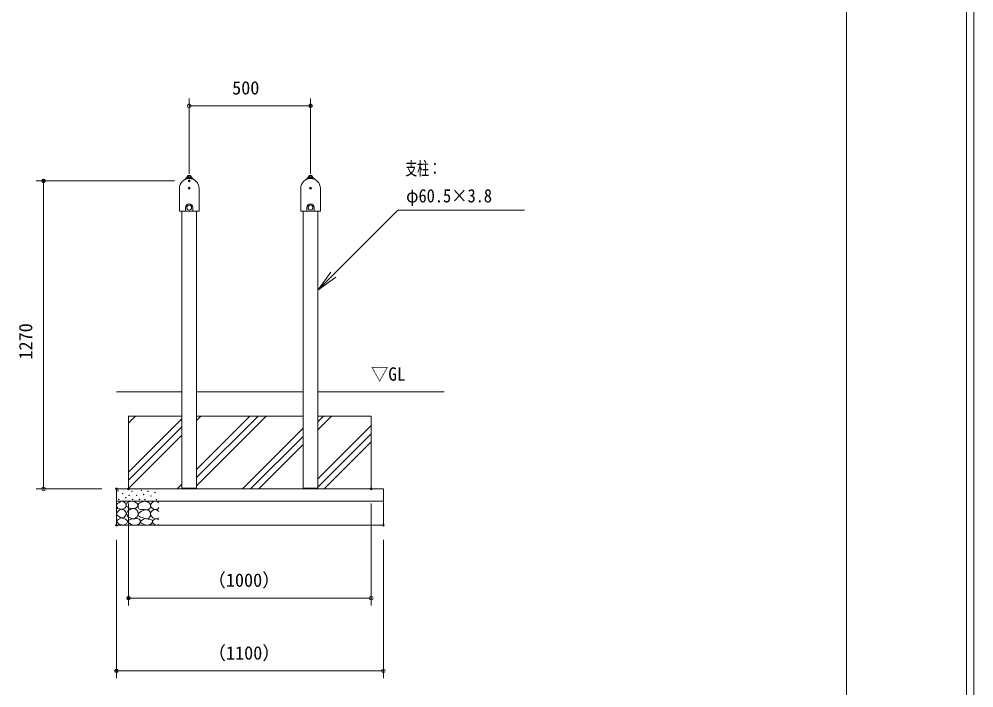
# Model space of a CAD drawing. Units: millimetres, scale not verified. Extents: x 0 to 420, y 0 to 297.
# Drawn here: x 289.1 to 420.2, y 50.9 to 142.8 of the extents above; entities that cross this region are included whole.
import ezdxf
from ezdxf.enums import TextEntityAlignment as Align

# ---------------------------------------------------------------- set-up
doc = ezdxf.new("R2010")
doc.units = ezdxf.units.MM
doc.header["$LTSCALE"] = 0.5
doc.header["$PDMODE"] = 32
doc.header["$PDSIZE"] = 0.25
for name, color, linetype, lineweight in [('DEFPOINTS_3', 7, 'Continuous', 0), ('LY_2', 7, 'Continuous', 0), ('LY_5', 7, 'Continuous', 0), ('LY_6', 7, 'Continuous', 0)]:
    doc.layers.add(name, color=color, linetype=linetype, lineweight=lineweight)
doc.styles.add('ＭＳ ゴシック', font='')
doc.styles.get('ＭＳ ゴシック').set_extended_font_data('MS Gothic')

# ---------------------------------------------------------------- blocks, each defined once
blk = doc.blocks.new('-010-_DOTBLANK')
at = {"color": 7, "linetype": 'Continuous', "lineweight": 0}
blk.add_line((-0.5, 0), (-1, 0), dxfattribs=at)
blk.add_circle((0, 0), 0.5, dxfattribs=at)
blk = doc.blocks.new('-001-MS_2')
at = {"color": 7, "linetype": 'Continuous', "lineweight": 0}
for p, q in [((3.92, 89.34), (0.27, 83.88)), ((0.27, 83.88), (1.28, 76.29)), ((9.77, 93.38), (3.92, 89.34)), ((15.99, 96.86), (9.77, 93.38)), ((22.45, 99.4), (15.99, 96.86)), ((29.91, 96.94), (22.45, 99.4)), ((36.07, 92.11), (29.91, 96.94)), ((39.03, 87.18), (36.07, 92.11)), ((38.56, 75.54), (39.88, 81.98)), ((39.88, 81.98), (39.03, 87.18)), ((43.36, 91), (39.71, 84.09)), ((39.71, 84.09), (40.58, 80.12)), ((40.58, 80.12), (44.3, 75.71)), ((51.33, 96.79), (43.36, 91)), ((56.97, 98.88), (51.33, 96.79)), ((61.87, 99.49), (56.97, 98.88)), ((73.64, 97.86), (61.87, 99.49)), ((84.31, 91.65), (73.64, 97.86)), ((89.01, 86.31), (84.31, 91.65)), ((86.23, 75.46), (89.98, 81.65)), ((89.98, 81.65), (89.01, 86.31)), ((90.14, 85.46), (89.71, 79.83)), ((89.71, 79.83), (90, 73.7)), ((92.03, 89.85), (90.14, 85.46)), ((96.8, 93), (92.03, 89.85)), ((102.95, 95.22), (96.8, 93)), ((108.43, 97.47), (102.95, 95.22)), ((113.69, 99.7), (108.43, 97.47)), ((121.01, 98.66), (113.69, 99.7)), ((128.19, 96.48), (121.01, 98.66)), ((132.84, 94.49), (128.19, 96.48)), ((136.25, 92), (132.84, 94.49)), ((139.31, 87.51), (136.25, 92)), ((140.9, 81.8), (139.31, 87.51)), ((140.56, 75.29), (140.9, 81.8)), ((142.65, 88.94), (140.78, 82.21)), ((140.78, 82.21), (144.45, 73.44)), ((147.12, 94.25), (142.65, 88.94)), ((152.27, 97.95), (147.12, 94.25)), ((157.89, 99.64), (152.27, 97.95)), ((166.57, 98.15), (157.89, 99.64)), ((175, 93.3), (166.57, 98.15)), ((2.69, 52.66), (0.27, 45.85)), ((0.27, 45.85), (3.9, 41.03)), ((1.28, 76.29), (6.29, 69.94)), ((9.14, 59.48), (2.69, 52.66)), ((3.9, 41.03), (10.41, 36.67)), ((6.29, 69.94), (13.15, 67.35)), ((14.58, 63.66), (9.14, 59.48)), ((13.15, 67.35), (20.86, 67.08)), ((19.91, 66.45), (14.58, 63.66)), ((31.08, 63.24), (19.91, 66.45)), ((20.86, 67.08), (28.48, 67.69)), ((28.48, 67.69), (34.81, 70.25)), ((39.24, 55.99), (31.08, 63.24)), ((34.81, 70.25), (38.56, 75.54)), ((37.66, 39.2), (40.76, 47.48)), ((40.76, 47.48), (39.24, 55.99)), ((47.31, 59.54), (41.33, 48.68)), ((41.33, 48.68), (43.97, 41.48)), ((43.97, 41.48), (49.17, 35.16)), ((44.3, 75.71), (53.79, 70.93)), ((61.06, 67.6), (47.31, 59.54)), ((53.79, 70.93), (63.76, 69.49)), ((72.24, 68.87), (61.06, 67.6)), ((63.76, 69.49), (71.12, 69.32)), ((71.12, 69.32), (78.63, 70.84)), ((81.06, 65.44), (72.24, 68.87)), ((78.63, 70.84), (86.23, 75.46)), ((87.97, 57.29), (81.06, 65.44)), ((85.4, 34.78), (90.25, 46.52)), ((90.25, 46.52), (87.97, 57.29)), ((90, 73.7), (92.39, 68.55)), ((91.06, 48.76), (90.07, 43.23)), ((90.07, 43.23), (92.15, 37.68)), ((95.41, 53.53), (91.06, 48.76)), ((92.39, 68.55), (99.76, 65.68)), ((101.61, 57.14), (95.41, 53.53)), ((99.76, 65.68), (108.86, 65.33)), ((107.19, 60.29), (101.61, 57.14)), ((112.69, 63.08), (107.19, 60.29)), ((108.86, 65.33), (116.14, 64.75)), ((123.7, 64.21), (112.69, 63.08)), ((116.14, 64.75), (123.36, 64.44)), ((123.36, 64.44), (131.47, 65.82)), ((133.77, 60.92), (123.7, 64.21)), ((131.47, 65.82), (137.86, 69.63)), ((139.09, 54.29), (133.77, 60.92)), ((137.86, 69.63), (140.56, 75.29)), ((138.87, 35.72), (140.8, 45.79)), ((140.8, 45.79), (139.09, 54.29)), ((142.41, 54.25), (140.78, 47.04)), ((140.78, 47.04), (143.44, 38.43)), ((146.8, 60.03), (142.41, 54.25)), ((144.45, 73.44), (152.5, 67)), ((152.77, 63.87), (146.8, 60.03)), ((152.5, 67), (160.8, 64.62)), ((159.47, 65.1), (152.77, 63.87)), ((167.54, 62.64), (159.47, 65.1)), ((160.8, 64.62), (168.03, 65.73)), ((174.68, 57.18), (167.54, 62.64)), ((168.03, 65.73), (172.08, 69.11)), ((172.08, 69.11), (175, 73.65)), ((7.78, 24.5), (0.96, 15.68)), ((0.96, 15.68), (9.45, 4.41)), ((19.09, 30.52), (7.78, 24.5)), ((9.45, 4.41), (27.89, 0.3)), ((10.41, 36.67), (17.05, 32.38)), ((17.05, 32.38), (23.72, 30.33)), ((36.88, 25.89), (19.09, 30.52)), ((23.72, 30.33), (31.36, 32.78)), ((27.89, 0.3), (42.24, 6.41)), ((31.36, 32.78), (37.66, 39.2)), ((47.66, 16.78), (36.88, 25.89)), ((42.24, 6.41), (47.66, 16.78)), ((51.59, 21.5), (47.28, 16.1)), ((47.28, 16.1), (49.96, 11.42)), ((49.17, 35.16), (61.76, 28.31)), ((49.96, 11.42), (55.93, 6.91)), ((60.52, 25.56), (51.59, 21.5)), ((55.93, 6.91), (62.4, 3.07)), ((68.66, 27), (60.52, 25.56)), ((61.76, 28.31), (75.12, 27.32)), ((62.4, 3.07), (69.71, 0.69)), ((76.2, 26.37), (68.66, 27)), ((69.71, 0.69), (81.56, 0.93)), ((75.12, 27.32), (85.4, 34.78)), ((85.1, 27.83), (76.2, 26.37)), ((81.56, 0.93), (91.88, 5.02)), ((93.5, 25.29), (85.1, 27.83)), ((91.88, 5.02), (96.58, 9.83)), ((92.15, 37.68), (98.86, 33.92)), ((97.57, 20.71), (93.5, 25.29)), ((96.58, 9.83), (98.63, 15.56)), ((98.63, 15.56), (97.57, 20.71)), ((100.07, 17.31), (98.23, 13.88)), ((98.23, 13.88), (102.2, 8.39)), ((98.86, 33.92), (107.01, 32.27)), ((103.1, 19.83), (100.07, 17.31)), ((102.2, 8.39), (112.02, 4.15)), ((110.04, 24.61), (103.1, 19.83)), ((107.01, 32.27), (113.43, 30.11)), ((118.5, 28.21), (110.04, 24.61)), ((112.02, 4.15), (121.76, 0.92)), ((113.43, 30.11), (119.72, 27.95)), ((124.44, 26.75), (118.5, 28.21)), ((119.72, 27.95), (126.09, 26.92)), ((121.76, 0.92), (130.94, 0.37)), ((130.67, 25.5), (124.44, 26.75)), ((126.09, 26.92), (132.69, 28.49)), ((140.33, 24.68), (130.67, 25.5)), ((130.94, 0.37), (141.78, 4.87)), ((132.69, 28.49), (138.87, 35.72)), ((147.97, 20.91), (140.33, 24.68)), ((141.78, 4.87), (148.51, 12.53)), ((143.44, 38.43), (149.65, 31.51)), ((149.32, 16.52), (147.97, 20.91)), ((148.51, 12.53), (149.32, 16.52)), ((152.98, 22.43), (148.7, 15.67)), ((148.7, 15.67), (149.31, 12)), ((149.31, 12), (152.19, 7.75)), ((149.65, 31.51), (157.29, 27.64)), ((152.19, 7.75), (159.35, 2.28)), ((161.69, 26.76), (152.98, 22.43)), ((157.29, 27.64), (164.86, 26.76)), ((159.35, 2.28), (166.76, 0.46)), ((168.98, 25.96), (161.69, 26.76)), ((164.86, 26.76), (170.01, 28.2)), ((166.76, 0.46), (171.06, 1.51)), ((175, 22.64), (168.98, 25.96)), ((170.01, 28.2), (174.68, 30.88)), ((171.06, 1.51), (175, 3.63))]:
    blk.add_line(p, q, dxfattribs=at)
for centre in [(6.61, 142.18), (25.62, 130.77), (52.55, 123.48), (63.96, 139.96), (83.5, 123.55), (102.42, 144.09), (112.42, 127.06), (130.53, 139.5), (142.69, 120.85), (158.91, 135.17), (9.77, 107.32), (38.61, 113.98), (67.44, 106.37), (95.12, 106.52), (117.28, 105.98), (164.31, 105.98)]:
    blk.add_circle(centre, 1, dxfattribs=at)
blk = doc.blocks.new('-002-_U2')
at = {"color": 7, "linetype": 'Continuous', "lineweight": 0}
for p, q in [((-1, 0.1667), (0, 0)), ((0, 0), (-1, 0)), ((-1, -0.1667), (0, 0))]:
    blk.add_line(p, q, dxfattribs=at)

msp = doc.modelspace()

# ---------------------------------------------------------------- linework, layer by layer
at = {"layer": 'DEFPOINTS_3'}
msp.add_line((420.25, 0.3069), (420.25, 297.3069), dxfattribs=at)
at = {"layer": 'LY_2'}
msp.add_line((402.75, 15.3069), (402.75, 282.3069), dxfattribs=at)
at = {"layer": 'LY_5'}
for p, q in [((419.248, -0.3069), (419.248, 296.6134)), ((311.971, 120.9658), (311.971, 120.8364)), ((312.0043, 120.9991), (312.9376, 120.9991)), ((312.8043, 121.0658), (312.1376, 121.0658)), ((312.1376, 120.9991), (312.1376, 121.0658)), ((312.8043, 120.9991), (312.1376, 120.9991)), ((312.1643, 121.0658), (312.1643, 121.1491)), ((312.1643, 121.1491), (312.7776, 121.1491)), ((312.1643, 121.0658), (312.7776, 121.0658)), ((312.1826, 121.1824), (312.7593, 121.1824)), ((312.1826, 121.1491), (312.1826, 121.1824)), ((312.1826, 121.1491), (312.7593, 121.1491)), ((312.3376, 121.3274), (312.6043, 121.3274)), ((312.4666, 121.1491), (312.4443, 121.0658)), ((312.4977, 121.1491), (312.4753, 121.0658)), ((312.7593, 121.1491), (312.7593, 121.1824)), ((312.7776, 121.0658), (312.7776, 121.1491)), ((312.8043, 120.9991), (312.8043, 121.0658)), ((312.971, 120.9658), (312.971, 120.8364)), ((328.6376, 120.9658), (328.6376, 120.8364)), ((328.671, 120.9991), (329.6043, 120.9991)), ((329.471, 121.0658), (328.8043, 121.0658)), ((328.8043, 120.9991), (328.8043, 121.0658)), ((329.471, 120.9991), (328.8043, 120.9991)), ((328.831, 121.0658), (328.831, 121.1491)), ((328.831, 121.1491), (329.4443, 121.1491)), ((328.831, 121.0658), (329.4443, 121.0658)), ((328.8493, 121.1824), (329.426, 121.1824)), ((328.8493, 121.1491), (328.8493, 121.1824)), ((328.8493, 121.1491), (329.426, 121.1491)), ((329.0043, 121.3274), (329.271, 121.3274)), ((329.1333, 121.1491), (329.1109, 121.0658)), ((329.1643, 121.1491), (329.142, 121.0658)), ((329.426, 121.1491), (329.426, 121.1824)), ((329.4443, 121.0658), (329.4443, 121.1491)), ((329.471, 120.9991), (329.471, 121.0658)), ((329.6376, 120.9658), (329.6376, 120.8364)), ((311.121, 116.4574), (311.121, 119.5824)), ((313.821, 116.4574), (313.821, 119.5824)), ((327.7876, 116.4574), (327.7876, 119.5824)), ((330.4876, 116.4574), (330.4876, 119.5824)), ((311.971, 116.4241), (311.971, 116.9241)), ((312.971, 116.4241), (312.971, 116.9241)), ((328.6376, 116.4241), (328.6376, 116.9241)), ((329.6376, 116.4241), (329.6376, 116.9241)), ((311.1543, 116.4241), (313.7876, 116.4241)), ((311.4626, 78.2658), (311.4626, 116.4241)), ((313.4793, 78.2658), (313.4793, 116.4241)), ((327.821, 116.4241), (330.4543, 116.4241)), ((328.1293, 78.2658), (328.1293, 116.4241)), ((330.146, 78.2658), (330.146, 116.4241)), ((311.4626, 91.5991), (302.471, 91.5991)), ((328.1293, 91.5991), (313.4793, 91.5991)), ((347.471, 91.5991), (330.146, 91.5991)), ((311.4626, 88.2658), (304.1376, 88.2658)), ((304.1376, 88.2658), (304.1376, 78.2658)), ((304.1376, 87.3194), (305.084, 88.2658)), ((304.1376, 80.5842), (311.4626, 87.9092)), ((328.1293, 88.2658), (313.4793, 88.2658)), ((313.4793, 78.7005), (323.0446, 88.2658)), ((313.4793, 79.823), (321.922, 88.2658)), ((313.4793, 80.9456), (320.7995, 88.2658)), ((313.4793, 87.6808), (314.0643, 88.2658)), ((337.471, 88.2658), (330.146, 88.2658)), ((330.146, 86.3869), (332.0248, 88.2658)), ((330.146, 87.5095), (330.9023, 88.2658)), ((337.471, 78.2658), (337.471, 88.2658)), ((304.1376, 79.4616), (311.4626, 86.7866)), ((319.7797, 78.2658), (328.1293, 86.6153)), ((330.146, 79.6517), (337.471, 86.9767)), ((304.1376, 78.3391), (311.4626, 85.6641)), ((320.9023, 78.2658), (328.1293, 85.4928)), ((330.146, 78.5292), (337.471, 85.8542)), ((322.0248, 78.2658), (328.1293, 84.3703)), ((331.0051, 78.2658), (337.471, 84.7317)), ((310.7995, 78.2658), (311.4626, 78.9289)), ((339.1376, 78.2658), (302.471, 78.2658)), ((302.471, 78.2658), (302.471, 76.5991)), ((311.4626, 78.3658), (313.4793, 78.3658)), ((311.4626, 78.2658), (313.4793, 78.2658)), ((328.1293, 78.3658), (330.146, 78.3658)), ((328.1293, 78.2658), (330.146, 78.2658)), ((339.1376, 76.5991), (339.1376, 78.2658)), ((339.1376, 76.5991), (302.471, 76.5991)), ((302.471, 76.5991), (302.471, 73.2658)), ((339.1376, 73.2658), (339.1376, 76.5991)), ((302.471, 73.2658), (339.1376, 73.2658))]:
    msp.add_line(p, q, dxfattribs=at)
for centre in [(312.471, 116.9241), (329.1376, 116.9241)]:
    msp.add_circle(centre, 0.3333, dxfattribs=at)
for centre, radius, start, end in [((312.471, 119.5824), 1.35, 0, 180), ((312.0043, 120.9658), 0.0333, 90, 180), ((312.471, 121.0296), 0.3263, 114.11411, 152.06758), ((312.471, 121.0296), 0.3263, 27.93242, 65.88589), ((312.9376, 120.9658), 0.0333, 0, 90), ((329.1376, 119.5824), 1.35, 0, 180), ((328.671, 120.9658), 0.0333, 90, 180), ((329.1376, 121.0296), 0.3263, 114.11411, 152.06758), ((329.1376, 121.0296), 0.3263, 27.93242, 65.88589), ((329.6043, 120.9658), 0.0333, 0, 90), ((312.471, 116.9241), 0.5, 0, 180), ((329.1376, 116.9241), 0.5, 0, 180), ((311.1543, 116.4574), 0.0333, 180, 270), ((313.7876, 116.4574), 0.0333, 270, 0), ((327.821, 116.4574), 0.0333, 180, 270), ((330.4543, 116.4574), 0.0333, 270, 0)]:
    msp.add_arc(centre, radius, start, end, dxfattribs=at)
at = {"layer": 'LY_6'}
for p, q in [((312.471, 121.5908), (312.471, 131.9324)), ((329.1376, 121.5908), (329.1376, 131.9324)), ((312.471, 130.9324), (329.1376, 130.9324)), ((310.471, 120.5991), (291.471, 120.5991)), ((292.471, 78.2658), (292.471, 120.5991)), ((332.2673, 107.7163), (341.1501, 116.5991)), ((341.1501, 116.5991), (342.1501, 116.5991)), ((342.1501, 116.5991), (358.5456, 116.5991)), ((300.471, 78.2658), (291.471, 78.2658)), ((304.1376, 76.2658), (304.1376, 62.2658)), ((337.471, 76.2658), (337.471, 62.2658)), ((302.471, 71.2658), (302.471, 52.2658)), ((339.1376, 71.2658), (339.1376, 52.2658)), ((337.471, 63.2658), (304.1376, 63.2658)), ((339.1376, 53.2658), (302.471, 53.2658))]:
    msp.add_line(p, q, dxfattribs=at)
for p in [(329.1376, 130.9324), (292.471, 120.5991), (312.471, 120.5991), (312.471, 119.5908), (329.1376, 119.5908), (302.471, 78.2658), (304.1376, 78.2658), (337.471, 78.2658), (302.471, 73.2658), (339.1376, 73.2658), (304.1376, 63.2658), (302.471, 53.2658)]:
    msp.add_point(p, dxfattribs=at)

# ---------------------------------------------------------------- block references
for name, p, xscale, yscale, rotation in [('-010-_DOTBLANK', (312.471, 130.9324), 0.5, 0.5, 180), ('-010-_DOTBLANK', (292.471, 120.5991), 0.5, 0.5, 90), ('-002-_U2', (330.146, 105.5949), 3, 3, 225), ('-010-_DOTBLANK', (292.471, 78.2658), 0.5, 0.5, 270), ('-010-_DOTBLANK', (304.1376, 63.2658), 0.5, 0.5, 180), ('-010-_DOTBLANK', (302.471, 53.2658), 0.5, 0.5, 180)]:
    msp.add_blockref(name, p, dxfattribs=dict(at, xscale=xscale, yscale=yscale, rotation=rotation))
for name, p, xscale, yscale in [('-010-_DOTBLANK', (329.1376, 130.9324), 0.5, 0.5), ('-001-MS_2', (302.471, 73.2658), 0.033333, 0.033333), ('-010-_DOTBLANK', (337.471, 63.2658), 0.5, 0.5), ('-010-_DOTBLANK', (339.1376, 53.2658), 0.5, 0.5)]:
    msp.add_blockref(name, p, dxfattribs=dict(at, xscale=xscale, yscale=yscale))

# ---------------------------------------------------------------- texts
at = {"layer": 'LY_6', "style": 'ＭＳ ゴシック'}
for s, p in [('500', (318.3673, 131.9324)), ('（1000）', (315.0079, 64.2658)), ('（1100）', (315.0207, 54.2658))]:
    msp.add_text(s, height=1.833, dxfattribs=at).set_placement(p, align=Align.BOTTOM_LEFT)
for s, width, p in [('支柱：', 0.65, (342.1549, 120.8491)), ('φ60.5×3.8', 0.9, (342.2604, 117.0991)), ('▽GL', 0.95, (337.4462, 92.5991))]:
    msp.add_text(s, height=1.833, dxfattribs=dict(at, width=width)).set_placement(p, align=Align.BOTTOM_LEFT)
msp.add_text('1270', height=1.833, rotation=90, dxfattribs=at).set_placement((291.471, 96.0497), align=Align.BOTTOM_LEFT)

doc.saveas('drawing.dxf')
